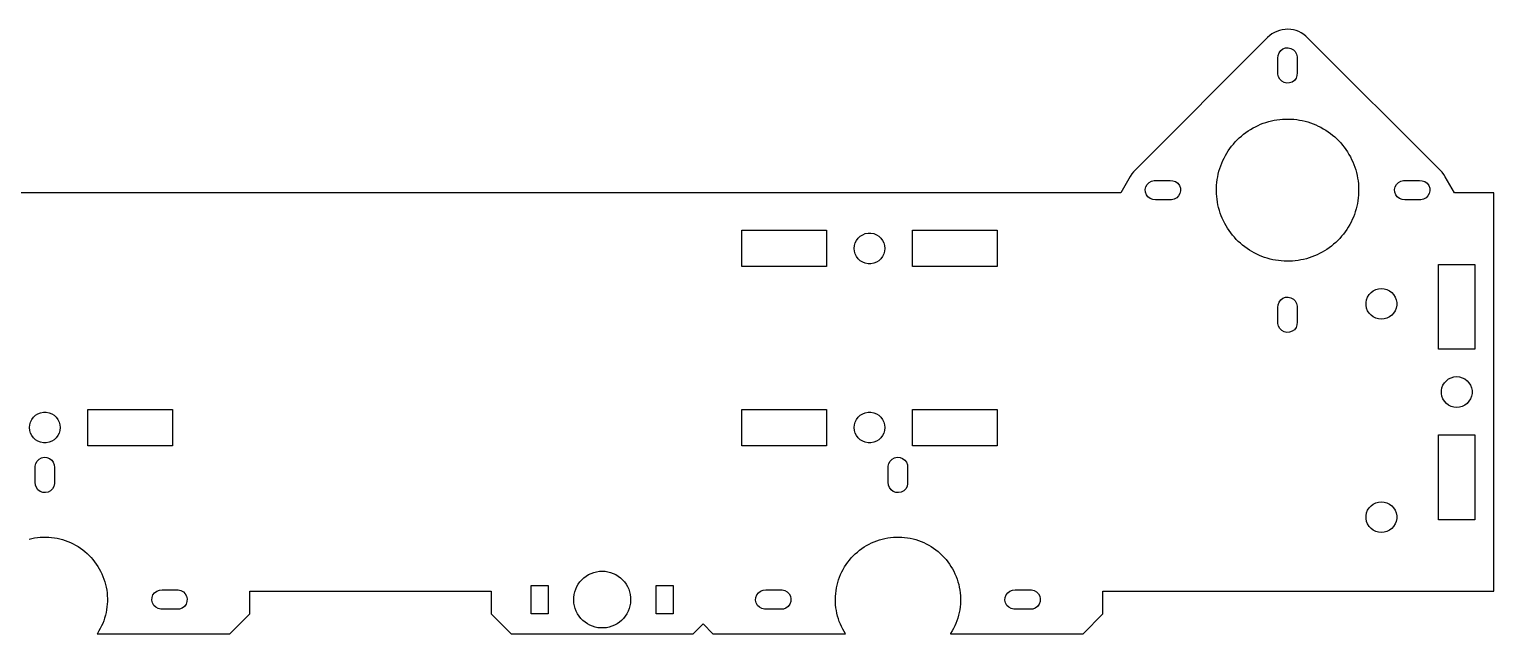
# Model space of a CAD drawing. Header units: metres. Extents: x -255 to 255, y -68 to 39.
# Drawn here: x -2.7 to 254.8, y -67.8 to 38.5 of the extents above; entities that cross this region are included whole.
import ezdxf

# ---------------------------------------------------------------- set-up
doc = ezdxf.new("R2010")
doc.units = ezdxf.units.M

msp = doc.modelspace()

# ---------------------------------------------------------------- linework, layer by layer
for p, q in [((215, 37.0847), (191.754, 13.8363)), ((215.366, 37.4158), (215, 37.0847)), ((215.763, 37.7088), (215.366, 37.4158)), ((216.187, 37.9609), (215.763, 37.7088)), ((216.634, 38.1694), (216.187, 37.9609)), ((217.1, 38.3324), (216.634, 38.1694)), ((217.58, 38.4482), (217.1, 38.3324)), ((218.069, 38.5157), (217.58, 38.4482)), ((218.562, 38.5341), (218.069, 38.5157)), ((219.054, 38.5034), (218.562, 38.5341)), ((219.541, 38.4238), (219.054, 38.5034)), ((220.018, 38.2961), (219.541, 38.4238)), ((220.479, 38.1215), (220.018, 38.2961)), ((220.921, 37.9019), (220.479, 38.1215)), ((221.339, 37.6393), (220.921, 37.9019)), ((221.729, 37.3365), (221.339, 37.6393)), ((222.086, 36.9964), (221.729, 37.3365)), ((245.335, 13.7502), (222.086, 36.9964)), ((216.804, 33.4632), (216.839, 33.9459)), ((216.839, 33.9459), (217.008, 34.3992)), ((217.008, 34.3992), (217.298, 34.7866)), ((217.298, 34.7866), (217.685, 35.0766)), ((217.685, 35.0766), (218.139, 35.2457)), ((218.139, 35.2457), (218.621, 35.2802)), ((218.621, 35.2802), (219.094, 35.1773)), ((219.094, 35.1773), (219.519, 34.9454)), ((219.519, 34.9454), (219.861, 34.6033)), ((219.861, 34.6033), (220.093, 34.1786)), ((220.093, 34.1786), (220.196, 33.7058)), ((220.196, 33.7058), (220.196, 30.8774)), ((216.804, 30.6348), (216.804, 33.4632)), ((216.907, 30.162), (216.804, 30.6348)), ((217.139, 29.7373), (216.907, 30.162)), ((217.481, 29.3952), (217.139, 29.7373)), ((217.906, 29.1633), (217.481, 29.3952)), ((218.379, 29.0604), (217.906, 29.1633)), ((218.861, 29.0949), (218.379, 29.0604)), ((219.315, 29.264), (218.861, 29.0949)), ((219.702, 29.554), (219.315, 29.264)), ((219.992, 29.9414), (219.702, 29.554)), ((220.161, 30.3947), (219.992, 29.9414)), ((220.196, 30.8774), (220.161, 30.3947)), ((211.173, 20.3773), (211.581, 20.6606)), ((211.581, 20.6606), (212.001, 20.9274)), ((212.001, 20.9274), (212.43, 21.1774)), ((212.43, 21.1774), (212.869, 21.41)), ((212.869, 21.41), (213.318, 21.6251)), ((213.318, 21.6251), (213.774, 21.8221)), ((213.774, 21.8221), (214.238, 22.0009)), ((214.238, 22.0009), (214.708, 22.161)), ((214.708, 22.161), (215.185, 22.3024)), ((215.185, 22.3024), (215.667, 22.4246)), ((215.667, 22.4246), (216.153, 22.5276)), ((216.153, 22.5276), (216.643, 22.6113)), ((216.643, 22.6113), (217.136, 22.6753)), ((217.136, 22.6753), (217.631, 22.7197)), ((217.631, 22.7197), (218.127, 22.7444)), ((218.127, 22.7444), (218.624, 22.7494)), ((218.624, 22.7494), (219.121, 22.7346)), ((219.121, 22.7346), (219.617, 22.7)), ((219.617, 22.7), (220.111, 22.6457)), ((220.111, 22.6457), (220.603, 22.5719)), ((220.603, 22.5719), (221.091, 22.4786)), ((221.091, 22.4786), (221.575, 22.3659)), ((221.575, 22.3659), (222.054, 22.2341)), ((222.054, 22.2341), (222.528, 22.0833)), ((222.528, 22.0833), (222.995, 21.9138)), ((222.995, 21.9138), (223.455, 21.7259)), ((223.455, 21.7259), (223.908, 21.5198)), ((223.908, 21.5198), (224.351, 21.2959)), ((224.351, 21.2959), (224.786, 21.0545)), ((224.786, 21.0545), (225.21, 20.7961)), ((225.21, 20.7961), (225.624, 20.521)), ((208.672, 17.974), (208.987, 18.3586)), ((208.987, 18.3586), (209.317, 18.7304)), ((209.317, 18.7304), (209.661, 19.0888)), ((209.661, 19.0888), (210.02, 19.4332)), ((210.02, 19.4332), (210.391, 19.7631)), ((210.391, 19.7631), (210.776, 20.078)), ((210.776, 20.078), (211.173, 20.3773)), ((225.624, 20.521), (226.027, 20.2296)), ((226.027, 20.2296), (226.418, 19.9225)), ((226.418, 19.9225), (226.796, 19.6)), ((226.796, 19.6), (227.161, 19.2628)), ((227.161, 19.2628), (227.513, 18.9113)), ((227.513, 18.9113), (227.85, 18.5462)), ((227.85, 18.5462), (228.172, 18.1679)), ((228.172, 18.1679), (228.48, 17.7771)), ((207.125, 15.4324), (207.34, 15.8805)), ((207.34, 15.8805), (207.573, 16.3198)), ((207.573, 16.3198), (207.823, 16.7494)), ((207.823, 16.7494), (208.089, 17.1688)), ((208.089, 17.1688), (208.373, 17.5772)), ((208.373, 17.5772), (208.672, 17.974)), ((228.48, 17.7771), (228.771, 17.3744)), ((228.771, 17.3744), (229.046, 16.9604)), ((229.046, 16.9604), (229.305, 16.5358)), ((229.305, 16.5358), (229.546, 16.1013)), ((229.546, 16.1013), (229.77, 15.6575)), ((229.77, 15.6575), (229.976, 15.2052)), ((191.111, 13.0892), (190.848, 12.6714)), ((191.414, 13.4788), (191.111, 13.0892)), ((191.754, 13.8363), (191.414, 13.4788)), ((206.222, 12.5971), (206.325, 13.0834)), ((206.325, 13.0834), (206.448, 13.5652)), ((206.448, 13.5652), (206.589, 14.0417)), ((206.589, 14.0417), (206.749, 14.5123)), ((206.749, 14.5123), (206.928, 14.9761)), ((206.928, 14.9761), (207.125, 15.4324)), ((229.976, 15.2052), (230.164, 14.7451)), ((230.164, 14.7451), (230.333, 14.2778)), ((230.333, 14.2778), (230.484, 13.8042)), ((230.484, 13.8042), (230.616, 13.3249)), ((230.616, 13.3249), (230.729, 12.8408)), ((245.666, 13.3843), (245.335, 13.7502)), ((245.959, 12.9872), (245.666, 13.3843)), ((246.211, 12.563), (245.959, 12.9872)), ((190.848, 12.6714), (189.162, 9.75)), ((193.47, 10.3713), (193.573, 10.8441)), ((193.504, 9.88863), (193.47, 10.3713)), ((193.573, 10.8441), (193.805, 11.2688)), ((193.805, 11.2688), (194.147, 11.6109)), ((194.147, 11.6109), (194.571, 11.8428)), ((194.571, 11.8428), (195.044, 11.9457)), ((195.044, 11.9457), (197.873, 11.9457)), ((197.873, 11.9457), (198.355, 11.9111)), ((198.355, 11.9111), (198.809, 11.7421)), ((198.809, 11.7421), (199.196, 11.4521)), ((199.196, 11.4521), (199.486, 11.0647)), ((199.486, 11.0647), (199.655, 10.6114)), ((199.655, 10.6114), (199.69, 10.1287)), ((206.001, 10.1257), (206.006, 10.6228)), ((206.006, 10.6228), (206.03, 11.1192)), ((206.03, 11.1192), (206.075, 11.6143)), ((206.075, 11.6143), (206.139, 12.1072)), ((206.139, 12.1072), (206.222, 12.5971)), ((230.729, 12.8408), (230.822, 12.3526)), ((230.822, 12.3526), (230.896, 11.861)), ((230.896, 11.861), (230.95, 11.3669)), ((230.95, 11.3669), (230.985, 10.8711)), ((230.985, 10.8711), (230.999, 10.3743)), ((230.999, 10.3743), (230.994, 9.87723)), ((237.31, 10.3713), (237.413, 10.8441)), ((237.345, 9.88863), (237.31, 10.3713)), ((237.413, 10.8441), (237.645, 11.2688)), ((237.645, 11.2688), (237.987, 11.6109)), ((237.987, 11.6109), (238.412, 11.8428)), ((238.412, 11.8428), (238.885, 11.9457)), ((238.885, 11.9457), (241.713, 11.9457)), ((241.713, 11.9457), (242.196, 11.9111)), ((242.196, 11.9111), (242.649, 11.7421)), ((242.649, 11.7421), (243.037, 11.4521)), ((243.037, 11.4521), (243.327, 11.0647)), ((243.327, 11.0647), (243.496, 10.6114)), ((243.496, 10.6114), (243.53, 10.1287)), ((247.836, 9.75), (246.211, 12.563)), ((189.162, 9.75), (-189.162, 9.75)), ((193.673, 9.43527), (193.504, 9.88863)), ((193.963, 9.04791), (193.673, 9.43527)), ((194.351, 8.75793), (193.963, 9.04791)), ((194.804, 8.58884), (194.351, 8.75793)), ((195.287, 8.55432), (194.804, 8.58884)), ((198.115, 8.55432), (195.287, 8.55432)), ((198.588, 8.65718), (198.115, 8.55432)), ((199.013, 8.88907), (198.588, 8.65718)), ((199.355, 9.23122), (199.013, 8.88907)), ((199.587, 9.6559), (199.355, 9.23122)), ((199.69, 10.1287), (199.587, 9.6559)), ((206.015, 9.62889), (206.001, 10.1257)), ((206.05, 9.13304), (206.015, 9.62889)), ((206.104, 8.63895), (206.05, 9.13304)), ((206.178, 8.14742), (206.104, 8.63895)), ((206.271, 7.65919), (206.178, 8.14742)), ((230.778, 7.90285), (230.675, 7.41658)), ((230.861, 8.39282), (230.778, 7.90285)), ((230.925, 8.88573), (230.861, 8.39282)), ((230.97, 9.3808), (230.925, 8.88573)), ((230.994, 9.87723), (230.97, 9.3808)), ((237.514, 9.43527), (237.345, 9.88863)), ((237.804, 9.04791), (237.514, 9.43527)), ((238.191, 8.75793), (237.804, 9.04791)), ((238.645, 8.58884), (238.191, 8.75793)), ((239.127, 8.55432), (238.645, 8.58884)), ((241.956, 8.55432), (239.127, 8.55432)), ((242.429, 8.65718), (241.956, 8.55432)), ((242.853, 8.88907), (242.429, 8.65718)), ((243.195, 9.23122), (242.853, 8.88907)), ((243.427, 9.6559), (243.195, 9.23122)), ((243.53, 10.1287), (243.427, 9.6559)), ((254.75, 9.75), (247.836, 9.75)), ((254.75, -60.25), (254.75, 9.75)), ((206.384, 7.17508), (206.271, 7.65919)), ((206.516, 6.69583), (206.384, 7.17508)), ((206.667, 6.2222), (206.516, 6.69583)), ((206.836, 5.75493), (206.667, 6.2222)), ((207.024, 5.29477), (206.836, 5.75493)), ((207.23, 4.84245), (207.024, 5.29477)), ((230.072, 5.52391), (229.875, 5.06758)), ((230.251, 5.98772), (230.072, 5.52391)), ((230.411, 6.45827), (230.251, 5.98772)), ((230.552, 6.9348), (230.411, 6.45827)), ((230.675, 7.41658), (230.552, 6.9348)), ((122.55, -3.2), (122.55, 3.2)), ((122.55, 3.2), (137.45, 3.2)), ((137.45, 3.2), (137.45, -3.2)), ((143.797, 2.41693), (144.261, 2.59692)), ((144.261, 2.59692), (144.751, 2.68848)), ((144.751, 2.68848), (145.249, 2.68848)), ((145.249, 2.68848), (145.739, 2.59692)), ((145.739, 2.59692), (146.203, 2.41693)), ((152.55, -3.2), (152.55, 3.2)), ((152.55, 3.2), (167.45, 3.2)), ((167.45, 3.2), (167.45, -3.2)), ((207.454, 4.39867), (207.23, 4.84245)), ((207.695, 3.96416), (207.454, 4.39867)), ((207.954, 3.53957), (207.695, 3.96416)), ((208.229, 3.1256), (207.954, 3.53957)), ((208.52, 2.7229), (208.229, 3.1256)), ((208.828, 2.33209), (208.52, 2.7229)), ((228.627, 2.92281), (228.328, 2.52597)), ((228.911, 3.33122), (228.627, 2.92281)), ((229.177, 3.75058), (228.911, 3.33122)), ((229.427, 4.18021), (229.177, 3.75058)), ((229.66, 4.61945), (229.427, 4.18021)), ((229.875, 5.06758), (229.66, 4.61945)), ((142.3, 0), (142.346, 0.49611)), ((142.346, -0.49611), (142.3, 0)), ((142.346, 0.49611), (142.482, 0.97534)), ((142.482, 0.97534), (142.704, 1.42136)), ((142.704, 1.42136), (143.005, 1.81897)), ((143.005, 1.81897), (143.373, 2.15463)), ((143.373, 2.15463), (143.797, 2.41693)), ((146.203, 2.41693), (146.627, 2.15463)), ((146.627, 2.15463), (146.995, 1.81897)), ((146.995, 1.81897), (147.296, 1.42136)), ((147.296, 1.42136), (147.518, 0.97534)), ((147.518, 0.97534), (147.654, 0.49611)), ((147.654, 0.49611), (147.7, 0)), ((147.7, 0), (147.654, -0.49611)), ((209.15, 1.95381), (208.828, 2.33209)), ((209.487, 1.58864), (209.15, 1.95381)), ((209.839, 1.23717), (209.487, 1.58864)), ((210.204, 0.89995), (209.839, 1.23717)), ((210.582, 0.57752), (210.204, 0.89995)), ((210.973, 0.27037), (210.582, 0.57752)), ((211.376, -0.02097), (210.973, 0.27037)), ((225.827, 0.1227), (225.419, -0.16058)), ((226.224, 0.422), (225.827, 0.1227)), ((226.609, 0.73685), (226.224, 0.422)), ((226.98, 1.06674), (226.609, 0.73685)), ((227.339, 1.41116), (226.98, 1.06674)), ((227.683, 1.76955), (227.339, 1.41116)), ((228.013, 2.14134), (227.683, 1.76955)), ((228.328, 2.52597), (228.013, 2.14134)), ((142.482, -0.97534), (142.346, -0.49611)), ((142.704, -1.42136), (142.482, -0.97534)), ((143.005, -1.81897), (142.704, -1.42136)), ((143.373, -2.15463), (143.005, -1.81897)), ((143.797, -2.41693), (143.373, -2.15463)), ((144.261, -2.59692), (143.797, -2.41693)), ((146.203, -2.41693), (145.739, -2.59692)), ((146.627, -2.15463), (146.203, -2.41693)), ((146.995, -1.81897), (146.627, -2.15463)), ((147.296, -1.42136), (146.995, -1.81897)), ((147.518, -0.97534), (147.296, -1.42136)), ((147.654, -0.49611), (147.518, -0.97534)), ((211.79, -0.2961), (211.376, -0.02097)), ((212.214, -0.55454), (211.79, -0.2961)), ((212.649, -0.7959), (212.214, -0.55454)), ((213.092, -1.01979), (212.649, -0.7959)), ((213.545, -1.22588), (213.092, -1.01979)), ((214.005, -1.4138), (213.545, -1.22588)), ((214.472, -1.58328), (214.005, -1.4138)), ((214.946, -1.73405), (214.472, -1.58328)), ((215.425, -1.86589), (214.946, -1.73405)), ((215.909, -1.97856), (215.425, -1.86589)), ((216.397, -2.07188), (215.909, -1.97856)), ((216.889, -2.14574), (216.397, -2.07188)), ((217.383, -2.19998), (216.889, -2.14574)), ((217.879, -2.23456), (217.383, -2.19998)), ((218.376, -2.24937), (217.879, -2.23456)), ((218.873, -2.24443), (218.376, -2.24937)), ((219.369, -2.21974), (218.873, -2.24443)), ((219.864, -2.17532), (219.369, -2.21974)), ((220.357, -2.11125), (219.864, -2.17532)), ((220.847, -2.02765), (220.357, -2.11125)), ((221.333, -1.92462), (220.847, -2.02765)), ((221.815, -1.80235), (221.333, -1.92462)), ((222.292, -1.66103), (221.815, -1.80235)), ((222.762, -1.50087), (222.292, -1.66103)), ((223.226, -1.32213), (222.762, -1.50087)), ((223.682, -1.12508), (223.226, -1.32213)), ((224.131, -0.91005), (223.682, -1.12508)), ((224.57, -0.67738), (224.131, -0.91005)), ((224.999, -0.42743), (224.57, -0.67738)), ((225.419, -0.16058), (224.999, -0.42743)), ((137.45, -3.2), (122.55, -3.2)), ((144.751, -2.68848), (144.261, -2.59692)), ((145.249, -2.68848), (144.751, -2.68848)), ((145.739, -2.59692), (145.249, -2.68848)), ((167.45, -3.2), (152.55, -3.2)), ((245.05, -17.7), (245.05, -2.79999)), ((245.05, -2.79999), (251.45, -2.79999)), ((251.45, -2.79999), (251.45, -17.7)), ((233.181, -7.75467), (233.579, -7.45441)), ((233.579, -7.45441), (234.025, -7.23232)), ((234.025, -7.23232), (234.504, -7.09596)), ((234.504, -7.09596), (235, -7.04999)), ((235, -7.04999), (235.496, -7.09596)), ((235.496, -7.09596), (235.975, -7.23232)), ((235.975, -7.23232), (236.421, -7.45441)), ((236.421, -7.45441), (236.819, -7.75467)), ((216.804, -10.3774), (216.839, -9.89473)), ((216.839, -9.89473), (217.008, -9.44136)), ((217.008, -9.44136), (217.298, -9.054)), ((217.298, -9.054), (217.685, -8.76404)), ((217.685, -8.76404), (218.139, -8.59494)), ((218.139, -8.59494), (218.621, -8.56042)), ((218.621, -8.56042), (219.094, -8.66327)), ((219.094, -8.66327), (219.519, -8.89517)), ((219.519, -8.89517), (219.861, -9.23732)), ((219.861, -9.23732), (220.093, -9.662)), ((220.093, -9.662), (220.196, -10.1348)), ((220.196, -10.1348), (220.196, -12.9632)), ((232.312, -9.50087), (232.403, -9.01111)), ((232.312, -9.99911), (232.312, -9.50087)), ((232.403, -10.4889), (232.312, -9.99911)), ((232.403, -9.01111), (232.583, -8.54649)), ((232.583, -8.54649), (232.845, -8.12288)), ((232.845, -8.12288), (233.181, -7.75467)), ((236.819, -7.75467), (237.155, -8.12288)), ((237.155, -8.12288), (237.417, -8.54649)), ((237.417, -8.54649), (237.597, -9.01111)), ((237.597, -9.01111), (237.688, -9.50087)), ((237.688, -9.99911), (237.597, -10.4889)), ((237.688, -9.50087), (237.688, -9.99911)), ((216.804, -13.2058), (216.804, -10.3774)), ((232.583, -10.9535), (232.403, -10.4889)), ((232.845, -11.3771), (232.583, -10.9535)), ((233.181, -11.7453), (232.845, -11.3771)), ((233.579, -12.0456), (233.181, -11.7453)), ((234.025, -12.2677), (233.579, -12.0456)), ((234.504, -12.404), (234.025, -12.2677)), ((235, -12.45), (234.504, -12.404)), ((235.496, -12.404), (235, -12.45)), ((235.975, -12.2677), (235.496, -12.404)), ((236.421, -12.0456), (235.975, -12.2677)), ((236.819, -11.7453), (236.421, -12.0456)), ((237.155, -11.3771), (236.819, -11.7453)), ((237.417, -10.9535), (237.155, -11.3771)), ((237.597, -10.4889), (237.417, -10.9535)), ((216.907, -13.6786), (216.804, -13.2058)), ((217.139, -14.1033), (216.907, -13.6786)), ((217.481, -14.4454), (217.139, -14.1033)), ((217.906, -14.6773), (217.481, -14.4454)), ((218.379, -14.7802), (217.906, -14.6773)), ((218.861, -14.7457), (218.379, -14.7802)), ((219.315, -14.5766), (218.861, -14.7457)), ((219.702, -14.2866), (219.315, -14.5766)), ((219.992, -13.8992), (219.702, -14.2866)), ((220.161, -13.4459), (219.992, -13.8992)), ((220.196, -12.9632), (220.161, -13.4459)), ((251.45, -17.7), (245.05, -17.7)), ((246.431, -23.2547), (246.829, -22.9544)), ((246.829, -22.9544), (247.275, -22.7323)), ((247.275, -22.7323), (247.754, -22.596)), ((247.754, -22.596), (248.25, -22.55)), ((248.25, -22.55), (248.746, -22.596)), ((248.746, -22.596), (249.225, -22.7323)), ((249.225, -22.7323), (249.671, -22.9544)), ((249.671, -22.9544), (250.069, -23.2547)), ((245.562, -25.0009), (245.653, -24.5111)), ((245.562, -25.4991), (245.562, -25.0009)), ((245.653, -25.9889), (245.562, -25.4991)), ((245.653, -24.5111), (245.833, -24.0465)), ((245.833, -24.0465), (246.095, -23.6229)), ((246.095, -23.6229), (246.431, -23.2547)), ((250.069, -23.2547), (250.405, -23.6229)), ((250.405, -23.6229), (250.667, -24.0465)), ((250.667, -24.0465), (250.847, -24.5111)), ((250.847, -24.5111), (250.938, -25.0009)), ((250.938, -25.4991), (250.847, -25.9889)), ((250.938, -25.0009), (250.938, -25.4991)), ((7.54999, -34.7), (7.54999, -28.3)), ((7.54999, -28.3), (22.45, -28.3)), ((22.45, -28.3), (22.45, -34.7)), ((122.55, -34.7), (122.55, -28.3)), ((122.55, -28.3), (137.45, -28.3)), ((137.45, -28.3), (137.45, -34.7)), ((152.55, -34.7), (152.55, -28.3)), ((152.55, -28.3), (167.45, -28.3)), ((167.45, -28.3), (167.45, -34.7)), ((245.833, -26.4535), (245.653, -25.9889)), ((246.095, -26.8771), (245.833, -26.4535)), ((246.431, -27.2453), (246.095, -26.8771)), ((246.829, -27.5456), (246.431, -27.2453)), ((247.275, -27.7677), (246.829, -27.5456)), ((247.754, -27.904), (247.275, -27.7677)), ((248.25, -27.95), (247.754, -27.904)), ((248.746, -27.904), (248.25, -27.95)), ((249.225, -27.7677), (248.746, -27.904)), ((249.671, -27.5456), (249.225, -27.7677)), ((250.069, -27.2453), (249.671, -27.5456)), ((250.405, -26.8771), (250.069, -27.2453)), ((250.667, -26.4535), (250.405, -26.8771)), ((250.847, -25.9889), (250.667, -26.4535)), ((-2.65402, -31.0039), (-2.51767, -30.5246)), ((-2.51767, -30.5246), (-2.29558, -30.0786)), ((-2.29558, -30.0786), (-1.99532, -29.681)), ((-1.99532, -29.681), (-1.62711, -29.3454)), ((-1.62711, -29.3454), (-1.20349, -29.0831)), ((-1.20349, -29.0831), (-0.73888, -28.9031)), ((-0.73888, -28.9031), (-0.24912, -28.8115)), ((-0.24912, -28.8115), (0.24912, -28.8115)), ((0.24912, -28.8115), (0.73888, -28.9031)), ((0.73888, -28.9031), (1.20349, -29.0831)), ((1.20349, -29.0831), (1.62711, -29.3454)), ((1.62711, -29.3454), (1.99532, -29.681)), ((1.99532, -29.681), (2.29558, -30.0786)), ((2.29558, -30.0786), (2.51767, -30.5246)), ((2.51767, -30.5246), (2.65402, -31.0039)), ((142.346, -31.0039), (142.482, -30.5246)), ((142.482, -30.5246), (142.704, -30.0786)), ((142.704, -30.0786), (143.005, -29.681)), ((143.005, -29.681), (143.373, -29.3454)), ((143.373, -29.3454), (143.797, -29.0831)), ((143.797, -29.0831), (144.261, -28.9031)), ((144.261, -28.9031), (144.751, -28.8115)), ((144.751, -28.8115), (145.249, -28.8115)), ((145.249, -28.8115), (145.739, -28.9031)), ((145.739, -28.9031), (146.203, -29.0831)), ((146.203, -29.0831), (146.627, -29.3454)), ((146.627, -29.3454), (146.995, -29.681)), ((146.995, -29.681), (147.296, -30.0786)), ((147.296, -30.0786), (147.518, -30.5246)), ((147.518, -30.5246), (147.654, -31.0039)), ((-2.7, -31.5), (-2.65402, -31.0039)), ((-2.65402, -31.9961), (-2.7, -31.5)), ((-2.51767, -32.4753), (-2.65402, -31.9961)), ((-2.29558, -32.9214), (-2.51767, -32.4753)), ((-1.99532, -33.319), (-2.29558, -32.9214)), ((-1.62711, -33.6546), (-1.99532, -33.319)), ((1.99532, -33.319), (1.62711, -33.6546)), ((2.29558, -32.9214), (1.99532, -33.319)), ((2.51767, -32.4753), (2.29558, -32.9214)), ((2.65402, -31.9961), (2.51767, -32.4753)), ((2.65402, -31.0039), (2.7, -31.5)), ((2.7, -31.5), (2.65402, -31.9961)), ((142.3, -31.5), (142.346, -31.0039)), ((142.346, -31.9961), (142.3, -31.5)), ((142.482, -32.4753), (142.346, -31.9961)), ((142.704, -32.9214), (142.482, -32.4753)), ((143.005, -33.319), (142.704, -32.9214)), ((143.373, -33.6546), (143.005, -33.319)), ((146.995, -33.319), (146.627, -33.6546)), ((147.296, -32.9214), (146.995, -33.319)), ((147.518, -32.4753), (147.296, -32.9214)), ((147.654, -31.9961), (147.518, -32.4753)), ((147.654, -31.0039), (147.7, -31.5)), ((147.7, -31.5), (147.654, -31.9961)), ((245.05, -47.7), (245.05, -32.8)), ((245.05, -32.8), (251.45, -32.8)), ((251.45, -32.8), (251.45, -47.7)), ((-1.20349, -33.9169), (-1.62711, -33.6546)), ((-0.73888, -34.0969), (-1.20349, -33.9169)), ((-0.24912, -34.1885), (-0.73888, -34.0969)), ((0.24912, -34.1885), (-0.24912, -34.1885)), ((0.73888, -34.0969), (0.24912, -34.1885)), ((1.20349, -33.9169), (0.73888, -34.0969)), ((1.62711, -33.6546), (1.20349, -33.9169)), ((22.45, -34.7), (7.54999, -34.7)), ((137.45, -34.7), (122.55, -34.7)), ((143.797, -33.9169), (143.373, -33.6546)), ((144.261, -34.0969), (143.797, -33.9169)), ((144.751, -34.1885), (144.261, -34.0969)), ((145.249, -34.1885), (144.751, -34.1885)), ((145.739, -34.0969), (145.249, -34.1885)), ((146.203, -33.9169), (145.739, -34.0969)), ((146.627, -33.6546), (146.203, -33.9169)), ((167.45, -34.7), (152.55, -34.7)), ((-1.69566, -38.2942), (-1.5928, -37.8214)), ((-1.69566, -41.1226), (-1.69566, -38.2942)), ((-1.5928, -37.8214), (-1.36092, -37.3967)), ((-1.36092, -37.3967), (-1.01877, -37.0546)), ((-1.01877, -37.0546), (-0.59409, -36.8227)), ((-0.59409, -36.8227), (-0.12126, -36.7198)), ((-0.12126, -36.7198), (0.36136, -36.7543)), ((0.36136, -36.7543), (0.81471, -36.9234)), ((0.81471, -36.9234), (1.20207, -37.2134)), ((1.20207, -37.2134), (1.49205, -37.6008)), ((1.49205, -37.6008), (1.66115, -38.0541)), ((1.66115, -38.0541), (1.69566, -38.5367)), ((1.69566, -38.5367), (1.69566, -41.3652)), ((148.304, -38.2942), (148.407, -37.8214)), ((148.304, -41.1226), (148.304, -38.2942)), ((148.407, -37.8214), (148.639, -37.3967)), ((148.639, -37.3967), (148.981, -37.0546)), ((148.981, -37.0546), (149.406, -36.8227)), ((149.406, -36.8227), (149.879, -36.7198)), ((149.879, -36.7198), (150.361, -36.7543)), ((150.361, -36.7543), (150.815, -36.9234)), ((150.815, -36.9234), (151.202, -37.2134)), ((151.202, -37.2134), (151.492, -37.6008)), ((151.492, -37.6008), (151.661, -38.0541)), ((151.661, -38.0541), (151.696, -38.5367)), ((151.696, -38.5367), (151.696, -41.3652)), ((-1.66115, -41.6053), (-1.69566, -41.1226)), ((148.339, -41.6053), (148.304, -41.1226)), ((-1.49205, -42.0586), (-1.66115, -41.6053)), ((-1.20207, -42.446), (-1.49205, -42.0586)), ((-0.81471, -42.7359), (-1.20207, -42.446)), ((-0.36136, -42.905), (-0.81471, -42.7359)), ((0.12126, -42.9396), (-0.36136, -42.905)), ((0.59409, -42.8367), (0.12126, -42.9396)), ((1.01877, -42.6048), (0.59409, -42.8367)), ((1.36092, -42.2627), (1.01877, -42.6048)), ((1.5928, -41.838), (1.36092, -42.2627)), ((1.69566, -41.3652), (1.5928, -41.838)), ((148.508, -42.0586), (148.339, -41.6053)), ((148.798, -42.446), (148.508, -42.0586)), ((149.185, -42.7359), (148.798, -42.446)), ((149.639, -42.905), (149.185, -42.7359)), ((150.121, -42.9396), (149.639, -42.905)), ((150.594, -42.8367), (150.121, -42.9396)), ((151.019, -42.6048), (150.594, -42.8367)), ((151.361, -42.2627), (151.019, -42.6048)), ((151.593, -41.838), (151.361, -42.2627)), ((151.696, -41.3652), (151.593, -41.838)), ((232.403, -46.5111), (232.583, -46.0465)), ((232.583, -46.0465), (232.845, -45.6229)), ((232.845, -45.6229), (233.181, -45.2547)), ((233.181, -45.2547), (233.579, -44.9544)), ((233.579, -44.9544), (234.025, -44.7323)), ((234.025, -44.7323), (234.504, -44.596)), ((234.504, -44.596), (235, -44.55)), ((235, -44.55), (235.496, -44.596)), ((235.496, -44.596), (235.975, -44.7323)), ((235.975, -44.7323), (236.421, -44.9544)), ((236.421, -44.9544), (236.819, -45.2547)), ((236.819, -45.2547), (237.155, -45.6229)), ((237.155, -45.6229), (237.417, -46.0465)), ((237.417, -46.0465), (237.597, -46.5111)), ((232.312, -47.0009), (232.403, -46.5111)), ((232.312, -47.4991), (232.312, -47.0009)), ((232.403, -47.9889), (232.312, -47.4991)), ((232.583, -48.4535), (232.403, -47.9889)), ((232.845, -48.8771), (232.583, -48.4535)), ((233.181, -49.2453), (232.845, -48.8771)), ((237.155, -48.8771), (236.819, -49.2453)), ((237.417, -48.4535), (237.155, -48.8771)), ((237.597, -47.9889), (237.417, -48.4535)), ((237.597, -46.5111), (237.688, -47.0009)), ((237.688, -47.4991), (237.597, -47.9889)), ((237.688, -47.0009), (237.688, -47.4991)), ((251.45, -47.7), (245.05, -47.7)), ((-2.76688, -51.1037), (-2.28297, -50.9895)), ((-2.28297, -50.9895), (-1.7944, -50.8973)), ((-1.7944, -50.8973), (-1.30215, -50.8273)), ((-1.30215, -50.8273), (-0.80727, -50.7797)), ((-0.80727, -50.7797), (-0.31072, -50.7544)), ((-0.31072, -50.7544), (0.18645, -50.7516)), ((0.18645, -50.7516), (0.68324, -50.7712)), ((0.68324, -50.7712), (1.17865, -50.8133)), ((1.17865, -50.8133), (1.67165, -50.8778)), ((1.67165, -50.8778), (2.16122, -50.9644)), ((2.16122, -50.9644), (2.64639, -51.0731)), ((2.64639, -51.0731), (3.12614, -51.2036)), ((3.12614, -51.2036), (3.59952, -51.3556)), ((3.59952, -51.3556), (4.06554, -51.5289)), ((145.819, -51.5755), (146.283, -51.3969)), ((146.283, -51.3969), (146.755, -51.2396)), ((146.755, -51.2396), (147.233, -51.1037)), ((147.233, -51.1037), (147.717, -50.9895)), ((147.717, -50.9895), (148.206, -50.8973)), ((148.206, -50.8973), (148.698, -50.8273)), ((148.698, -50.8273), (149.193, -50.7797)), ((149.193, -50.7797), (149.689, -50.7544)), ((149.689, -50.7544), (150.186, -50.7516)), ((150.186, -50.7516), (150.683, -50.7712)), ((150.683, -50.7712), (151.179, -50.8133)), ((151.179, -50.8133), (151.672, -50.8778)), ((151.672, -50.8778), (152.161, -50.9644)), ((152.161, -50.9644), (152.646, -51.0731)), ((152.646, -51.0731), (153.126, -51.2036)), ((153.126, -51.2036), (153.6, -51.3556)), ((153.6, -51.3556), (154.066, -51.5289)), ((233.579, -49.5456), (233.181, -49.2453)), ((234.025, -49.7677), (233.579, -49.5456)), ((234.504, -49.904), (234.025, -49.7677)), ((235, -49.95), (234.504, -49.904)), ((235.496, -49.904), (235, -49.95)), ((235.975, -49.7677), (235.496, -49.904)), ((236.421, -49.5456), (235.975, -49.7677)), ((236.819, -49.2453), (236.421, -49.5456)), ((4.06554, -51.5289), (4.52325, -51.723)), ((4.52325, -51.723), (4.97173, -51.9377)), ((4.97173, -51.9377), (5.41003, -52.1723)), ((5.41003, -52.1723), (5.8373, -52.4266)), ((5.8373, -52.4266), (6.25264, -52.6999)), ((6.25264, -52.6999), (6.6552, -52.9917)), ((6.6552, -52.9917), (7.04417, -53.3013)), ((7.04417, -53.3013), (7.41875, -53.6283)), ((7.41875, -53.6283), (7.77817, -53.9718)), ((7.77817, -53.9718), (8.1217, -54.3312)), ((141.795, -54.4235), (142.134, -54.0602)), ((142.134, -54.0602), (142.49, -53.7126)), ((142.49, -53.7126), (142.861, -53.3815)), ((142.861, -53.3815), (143.246, -53.0674)), ((143.246, -53.0674), (143.645, -52.7711)), ((143.645, -52.7711), (144.058, -52.4931)), ((144.058, -52.4931), (144.482, -52.2341)), ((144.482, -52.2341), (144.918, -51.9945)), ((144.918, -51.9945), (145.364, -51.7748)), ((145.364, -51.7748), (145.819, -51.5755)), ((154.066, -51.5289), (154.523, -51.723)), ((154.523, -51.723), (154.972, -51.9377)), ((154.972, -51.9377), (155.41, -52.1723)), ((155.41, -52.1723), (155.837, -52.4266)), ((155.837, -52.4266), (156.253, -52.6999)), ((156.253, -52.6999), (156.655, -52.9917)), ((156.655, -52.9917), (157.044, -53.3013)), ((157.044, -53.3013), (157.419, -53.6283)), ((157.419, -53.6283), (157.778, -53.9718)), ((157.778, -53.9718), (158.122, -54.3312)), ((8.1217, -54.3312), (8.44864, -54.7058)), ((8.44864, -54.7058), (8.75832, -55.0948)), ((8.75832, -55.0948), (9.05009, -55.4973)), ((9.05009, -55.4973), (9.32339, -55.9127)), ((9.32339, -55.9127), (9.57764, -56.34)), ((9.57764, -56.34), (9.81233, -56.7783)), ((140.132, -56.8895), (140.362, -56.4485)), ((140.362, -56.4485), (140.611, -56.0184)), ((140.611, -56.0184), (140.88, -55.6)), ((140.88, -55.6), (141.167, -55.1942)), ((141.167, -55.1942), (141.472, -54.8017)), ((141.472, -54.8017), (141.795, -54.4235)), ((158.122, -54.3312), (158.449, -54.7058)), ((158.449, -54.7058), (158.758, -55.0948)), ((158.758, -55.0948), (159.05, -55.4973)), ((159.05, -55.4973), (159.323, -55.9127)), ((159.323, -55.9127), (159.578, -56.34)), ((159.578, -56.34), (159.812, -56.7783)), ((9.81233, -56.7783), (10.027, -57.2267)), ((10.027, -57.2267), (10.2211, -57.6844)), ((10.2211, -57.6844), (10.3944, -58.1505)), ((10.3944, -58.1505), (10.5464, -58.6238)), ((10.5464, -58.6238), (10.6769, -59.1036)), ((10.6769, -59.1036), (10.7856, -59.5888)), ((93.5506, -59.4689), (93.7999, -59.0373)), ((93.7999, -59.0373), (94.0908, -58.6325)), ((94.0908, -58.6325), (94.4207, -58.2588)), ((94.4207, -58.2588), (94.7861, -57.9198)), ((94.7861, -57.9198), (95.1834, -57.6188)), ((95.1834, -57.6188), (95.6087, -57.3589)), ((95.6087, -57.3589), (96.0578, -57.1426)), ((96.0578, -57.1426), (96.5262, -56.9721)), ((96.5262, -56.9721), (97.0093, -56.8491)), ((97.0093, -56.8491), (97.5022, -56.7748)), ((97.5022, -56.7748), (98, -56.75)), ((98, -56.75), (98.4978, -56.7748)), ((98.4978, -56.7748), (98.9907, -56.8491)), ((98.9907, -56.8491), (99.4738, -56.9721)), ((99.4738, -56.9721), (99.9422, -57.1426)), ((99.9422, -57.1426), (100.391, -57.3589)), ((100.391, -57.3589), (100.817, -57.6188)), ((100.817, -57.6188), (101.214, -57.9198)), ((101.214, -57.9198), (101.579, -58.2588)), ((101.579, -58.2588), (101.909, -58.6325)), ((101.909, -58.6325), (102.2, -59.0373)), ((102.2, -59.0373), (102.449, -59.4689)), ((139.294, -59.2244), (139.419, -58.7432)), ((139.419, -58.7432), (139.566, -58.2682)), ((139.566, -58.2682), (139.734, -57.8002)), ((139.734, -57.8002), (139.923, -57.3403)), ((139.923, -57.3403), (140.132, -56.8895)), ((159.812, -56.7783), (160.027, -57.2267)), ((160.027, -57.2267), (160.221, -57.6844)), ((160.221, -57.6844), (160.394, -58.1505)), ((160.394, -58.1505), (160.546, -58.6238)), ((160.546, -58.6238), (160.677, -59.1036)), ((160.677, -59.1036), (160.786, -59.5888)), ((10.7856, -59.5888), (10.8722, -60.0783)), ((10.8722, -60.0783), (10.9367, -60.5713)), ((10.9367, -60.5713), (10.9787, -61.0667)), ((10.9787, -61.0667), (10.9984, -61.5635)), ((10.9984, -61.5635), (10.9956, -62.0607)), ((18.8104, -61.8713), (18.8449, -61.3886)), ((18.8449, -61.3886), (19.014, -60.9353)), ((19.014, -60.9353), (19.304, -60.5479)), ((19.304, -60.5479), (19.6914, -60.2579)), ((19.6914, -60.2579), (20.1447, -60.0888)), ((20.1447, -60.0888), (20.6274, -60.0543)), ((20.6274, -60.0543), (23.4558, -60.0543)), ((23.4558, -60.0543), (23.9286, -60.1572)), ((23.9286, -60.1572), (24.3533, -60.3891)), ((24.3533, -60.3891), (24.6954, -60.7312)), ((24.6954, -60.7312), (24.9273, -61.1559)), ((24.9273, -61.1559), (25.0302, -61.6287)), ((25.0302, -61.6287), (24.9957, -62.1114)), ((36.052, -64.2353), (36.052, -60.25)), ((36.052, -60.25), (78.5, -60.25)), ((78.5, -60.25), (78.5, -64.2353)), ((85.5, -64.25), (85.5, -59.25)), ((85.5, -59.25), (88.5, -59.25)), ((88.5, -59.25), (88.5, -64.25)), ((93.0016, -61.8746), (93.014, -61.3763)), ((93.014, -61.3763), (93.076, -60.8818)), ((93.076, -60.8818), (93.1869, -60.3958)), ((93.1869, -60.3958), (93.3456, -59.9233)), ((93.3456, -59.9233), (93.5506, -59.4689)), ((102.449, -59.4689), (102.654, -59.9233)), ((102.654, -59.9233), (102.813, -60.3958)), ((102.813, -60.3958), (102.924, -60.8818)), ((102.924, -60.8818), (102.986, -61.3763)), ((102.986, -61.3763), (102.998, -61.8746)), ((107.5, -64.25), (107.5, -59.25)), ((107.5, -59.25), (110.5, -59.25)), ((110.5, -59.25), (110.5, -64.25)), ((124.97, -61.8713), (125.004, -61.3886)), ((125.004, -61.3886), (125.173, -60.9353)), ((125.173, -60.9353), (125.463, -60.5479)), ((125.463, -60.5479), (125.851, -60.2579)), ((125.851, -60.2579), (126.304, -60.0888)), ((126.304, -60.0888), (126.787, -60.0543)), ((126.787, -60.0543), (129.615, -60.0543)), ((129.615, -60.0543), (130.088, -60.1572)), ((130.088, -60.1572), (130.513, -60.3891)), ((130.513, -60.3891), (130.855, -60.7312)), ((130.855, -60.7312), (131.087, -61.1559)), ((131.087, -61.1559), (131.19, -61.6287)), ((131.19, -61.6287), (131.155, -62.1114)), ((139, -61.6878), (139.014, -61.1909)), ((139.009, -62.185), (139, -61.6878)), ((139.014, -61.1909), (139.051, -60.695)), ((139.051, -60.695), (139.11, -60.2013)), ((139.11, -60.2013), (139.191, -59.7108)), ((139.191, -59.7108), (139.294, -59.2244)), ((160.786, -59.5888), (160.872, -60.0783)), ((160.872, -60.0783), (160.937, -60.5713)), ((160.937, -60.5713), (160.979, -61.0667)), ((160.979, -61.0667), (160.998, -61.5635)), ((160.998, -61.5635), (160.996, -62.0607)), ((168.81, -61.8713), (168.845, -61.3886)), ((168.845, -61.3886), (169.014, -60.9353)), ((169.014, -60.9353), (169.304, -60.5479)), ((169.304, -60.5479), (169.691, -60.2579)), ((169.691, -60.2579), (170.145, -60.0888)), ((170.145, -60.0888), (170.627, -60.0543)), ((170.627, -60.0543), (173.456, -60.0543)), ((173.456, -60.0543), (173.929, -60.1572)), ((173.929, -60.1572), (174.353, -60.3891)), ((174.353, -60.3891), (174.695, -60.7312)), ((174.695, -60.7312), (174.927, -61.1559)), ((174.927, -61.1559), (175.03, -61.6287)), ((175.03, -61.6287), (174.996, -62.1114)), ((186.052, -64.2353), (186.052, -60.25)), ((186.052, -60.25), (254.75, -60.25)), ((10.7605, -64.033), (10.6463, -64.5169)), ((10.8526, -63.5444), (10.7605, -64.033)), ((10.9226, -63.0522), (10.8526, -63.5444)), ((10.9703, -62.5573), (10.9226, -63.0522)), ((10.9956, -62.0607), (10.9703, -62.5573)), ((18.9133, -62.3441), (18.8104, -61.8713)), ((19.1452, -62.7688), (18.9133, -62.3441)), ((19.4873, -63.1109), (19.1452, -62.7688)), ((19.912, -63.3428), (19.4873, -63.1109)), ((20.3848, -63.4457), (19.912, -63.3428)), ((23.2132, -63.4457), (20.3848, -63.4457)), ((23.6959, -63.4111), (23.2132, -63.4457)), ((24.1492, -63.2421), (23.6959, -63.4111)), ((24.5366, -62.9521), (24.1492, -63.2421)), ((24.8266, -62.5647), (24.5366, -62.9521)), ((24.9957, -62.1114), (24.8266, -62.5647)), ((32.5373, -67.75), (36.052, -64.2353)), ((78.5, -64.2353), (82.0147, -67.75)), ((88.5, -64.25), (85.5, -64.25)), ((93.0388, -62.3717), (93.0016, -61.8746)), ((93.1254, -62.8626), (93.0388, -62.3717)), ((93.2604, -63.3424), (93.1254, -62.8626)), ((93.4425, -63.8064), (93.2604, -63.3424)), ((93.6699, -64.25), (93.4425, -63.8064)), ((93.9403, -64.6687), (93.6699, -64.25)), ((102.33, -64.25), (102.06, -64.6687)), ((102.558, -63.8064), (102.33, -64.25)), ((102.74, -63.3424), (102.558, -63.8064)), ((102.875, -62.8626), (102.74, -63.3424)), ((102.961, -62.3717), (102.875, -62.8626)), ((102.998, -61.8746), (102.961, -62.3717)), ((110.5, -64.25), (107.5, -64.25)), ((125.073, -62.3441), (124.97, -61.8713)), ((125.305, -62.7688), (125.073, -62.3441)), ((125.647, -63.1109), (125.305, -62.7688)), ((126.071, -63.3428), (125.647, -63.1109)), ((126.544, -63.4457), (126.071, -63.3428)), ((129.373, -63.4457), (126.544, -63.4457)), ((129.855, -63.4111), (129.373, -63.4457)), ((130.309, -63.2421), (129.855, -63.4111)), ((130.696, -62.9521), (130.309, -63.2421)), ((130.986, -62.5647), (130.696, -62.9521)), ((131.155, -62.1114), (130.986, -62.5647)), ((139.039, -62.6812), (139.009, -62.185)), ((139.093, -63.1755), (139.039, -62.6812)), ((139.168, -63.6669), (139.093, -63.1755)), ((139.266, -64.1544), (139.168, -63.6669)), ((139.386, -64.637), (139.266, -64.1544)), ((160.76, -64.033), (160.646, -64.5169)), ((160.853, -63.5444), (160.76, -64.033)), ((160.923, -63.0522), (160.853, -63.5444)), ((160.97, -62.5573), (160.923, -63.0522)), ((160.996, -62.0607), (160.97, -62.5573)), ((168.913, -62.3441), (168.81, -61.8713)), ((169.145, -62.7688), (168.913, -62.3441)), ((169.487, -63.1109), (169.145, -62.7688)), ((169.912, -63.3428), (169.487, -63.1109)), ((170.385, -63.4457), (169.912, -63.3428)), ((173.213, -63.4457), (170.385, -63.4457)), ((173.696, -63.4111), (173.213, -63.4457)), ((174.149, -63.2421), (173.696, -63.4111)), ((174.537, -62.9521), (174.149, -63.2421)), ((174.827, -62.5647), (174.537, -62.9521)), ((174.996, -62.1114), (174.827, -62.5647)), ((182.537, -67.75), (186.052, -64.2353)), ((9.75552, -66.8323), (9.5159, -67.2679)), ((9.9752, -66.3863), (9.75552, -66.8323)), ((10.1745, -65.9308), (9.9752, -66.3863)), ((10.353, -65.4668), (10.1745, -65.9308)), ((10.5104, -64.9951), (10.353, -65.4668)), ((10.6463, -64.5169), (10.5104, -64.9951)), ((94.2511, -65.0584), (93.9403, -64.6687)), ((94.5991, -65.4153), (94.2511, -65.0584)), ((94.981, -65.7357), (94.5991, -65.4153)), ((95.3928, -66.0164), (94.981, -65.7357)), ((95.8306, -66.2548), (95.3928, -66.0164)), ((96.2899, -66.4485), (95.8306, -66.2548)), ((96.7662, -66.5954), (96.2899, -66.4485)), ((97.2548, -66.6942), (96.7662, -66.5954)), ((97.7508, -66.7438), (97.2548, -66.6942)), ((98.2492, -66.7438), (97.7508, -66.7438)), ((98.7452, -66.6942), (98.2492, -66.7438)), ((99.2338, -66.5954), (98.7452, -66.6942)), ((99.7101, -66.4485), (99.2338, -66.5954)), ((100.169, -66.2548), (99.7101, -66.4485)), ((100.607, -66.0164), (100.169, -66.2548)), ((101.019, -65.7357), (100.607, -66.0164)), ((101.401, -65.4153), (101.019, -65.7357)), ((101.749, -65.0584), (101.401, -65.4153)), ((102.06, -64.6687), (101.749, -65.0584)), ((113.985, -67.75), (115.724, -66.0113)), ((115.724, -66.0113), (117.463, -67.75)), ((139.527, -65.1137), (139.386, -64.637)), ((139.69, -65.5835), (139.527, -65.1137)), ((139.873, -66.0455), (139.69, -65.5835)), ((140.078, -66.4987), (139.873, -66.0455)), ((140.303, -66.9422), (140.078, -66.4987)), ((140.547, -67.3751), (140.303, -66.9422)), ((159.756, -66.8323), (159.516, -67.2679)), ((159.975, -66.3863), (159.756, -66.8323)), ((160.175, -65.9308), (159.975, -66.3863)), ((160.353, -65.4668), (160.175, -65.9308)), ((160.51, -64.9951), (160.353, -65.4668)), ((160.646, -64.5169), (160.51, -64.9951)), ((9.25684, -67.6923), (9.21793, -67.75)), ((9.21793, -67.75), (32.5373, -67.75)), ((9.5159, -67.2679), (9.25684, -67.6923)), ((82.0147, -67.75), (113.985, -67.75)), ((117.463, -67.75), (140.782, -67.75)), ((140.782, -67.75), (140.547, -67.3751)), ((159.257, -67.6923), (159.218, -67.75)), ((159.218, -67.75), (182.537, -67.75)), ((159.516, -67.2679), (159.257, -67.6923))]:
    msp.add_line(p, q)

doc.saveas('drawing.dxf')
